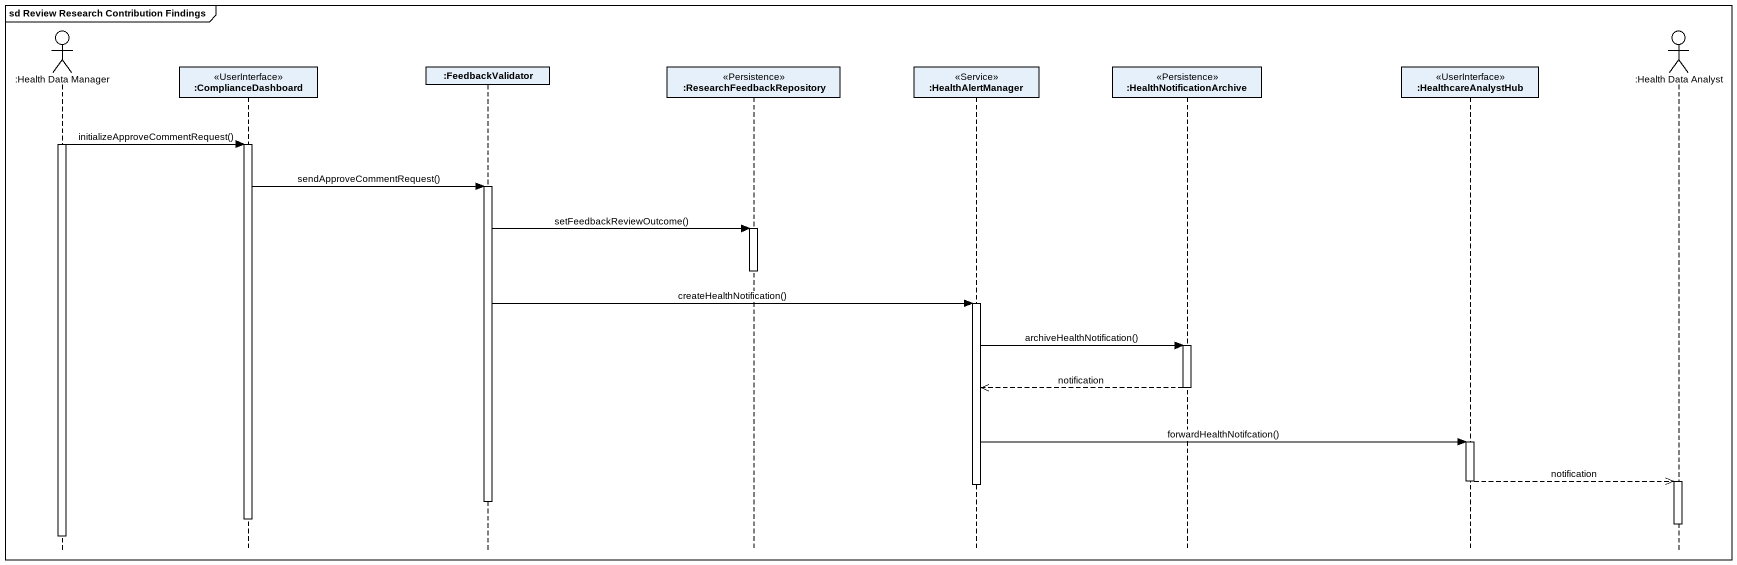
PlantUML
@startuml
mainframe sd Review Research Contribution Findings
hide footbox
actor ":Health Data Manager" as Health_Data_Manager
participant ":ComplianceDashboard" as ComplianceDashboard <<UserInterface>>
participant ":FeedbackValidator" as FeedbackValidator
participant ":ResearchFeedbackRepository" as ResearchFeedbackRepository <<Persistence>>
participant ":HealthAlertManager" as HealthAlertManager <<Service>>
participant ":HealthNotificationArchive" as HealthNotificationArchive <<Persistence>>
participant ":HealthcareAnalystHub" as HealthcareAnalystHub <<UserInterface>>
actor ":Health Data Analyst" as Health_Data_Analyst

activate Health_Data_Manager
Health_Data_Manager -> ComplianceDashboard : initializeApproveCommentRequest()
activate ComplianceDashboard
ComplianceDashboard -> FeedbackValidator : sendApproveCommentRequest()
activate FeedbackValidator
FeedbackValidator -> ResearchFeedbackRepository : setFeedbackReviewOutcome()
activate ResearchFeedbackRepository
deactivate ResearchFeedbackRepository
FeedbackValidator -> HealthAlertManager : createHealthNotification()
activate HealthAlertManager
HealthAlertManager -> HealthNotificationArchive : archiveHealthNotification()
activate HealthNotificationArchive
HealthNotificationArchive -->> HealthAlertManager : notification
deactivate HealthNotificationArchive
HealthAlertManager -> HealthcareAnalystHub : forwardHealthNotifcation()
activate HealthcareAnalystHub
HealthcareAnalystHub -->> Health_Data_Analyst : notification
deactivate HealthcareAnalystHub
activate Health_Data_Analyst
deactivate HealthAlertManager
deactivate FeedbackValidator
deactivate ComplianceDashboard
deactivate Health_Data_Analyst
deactivate Health_Data_Manager
@enduml
